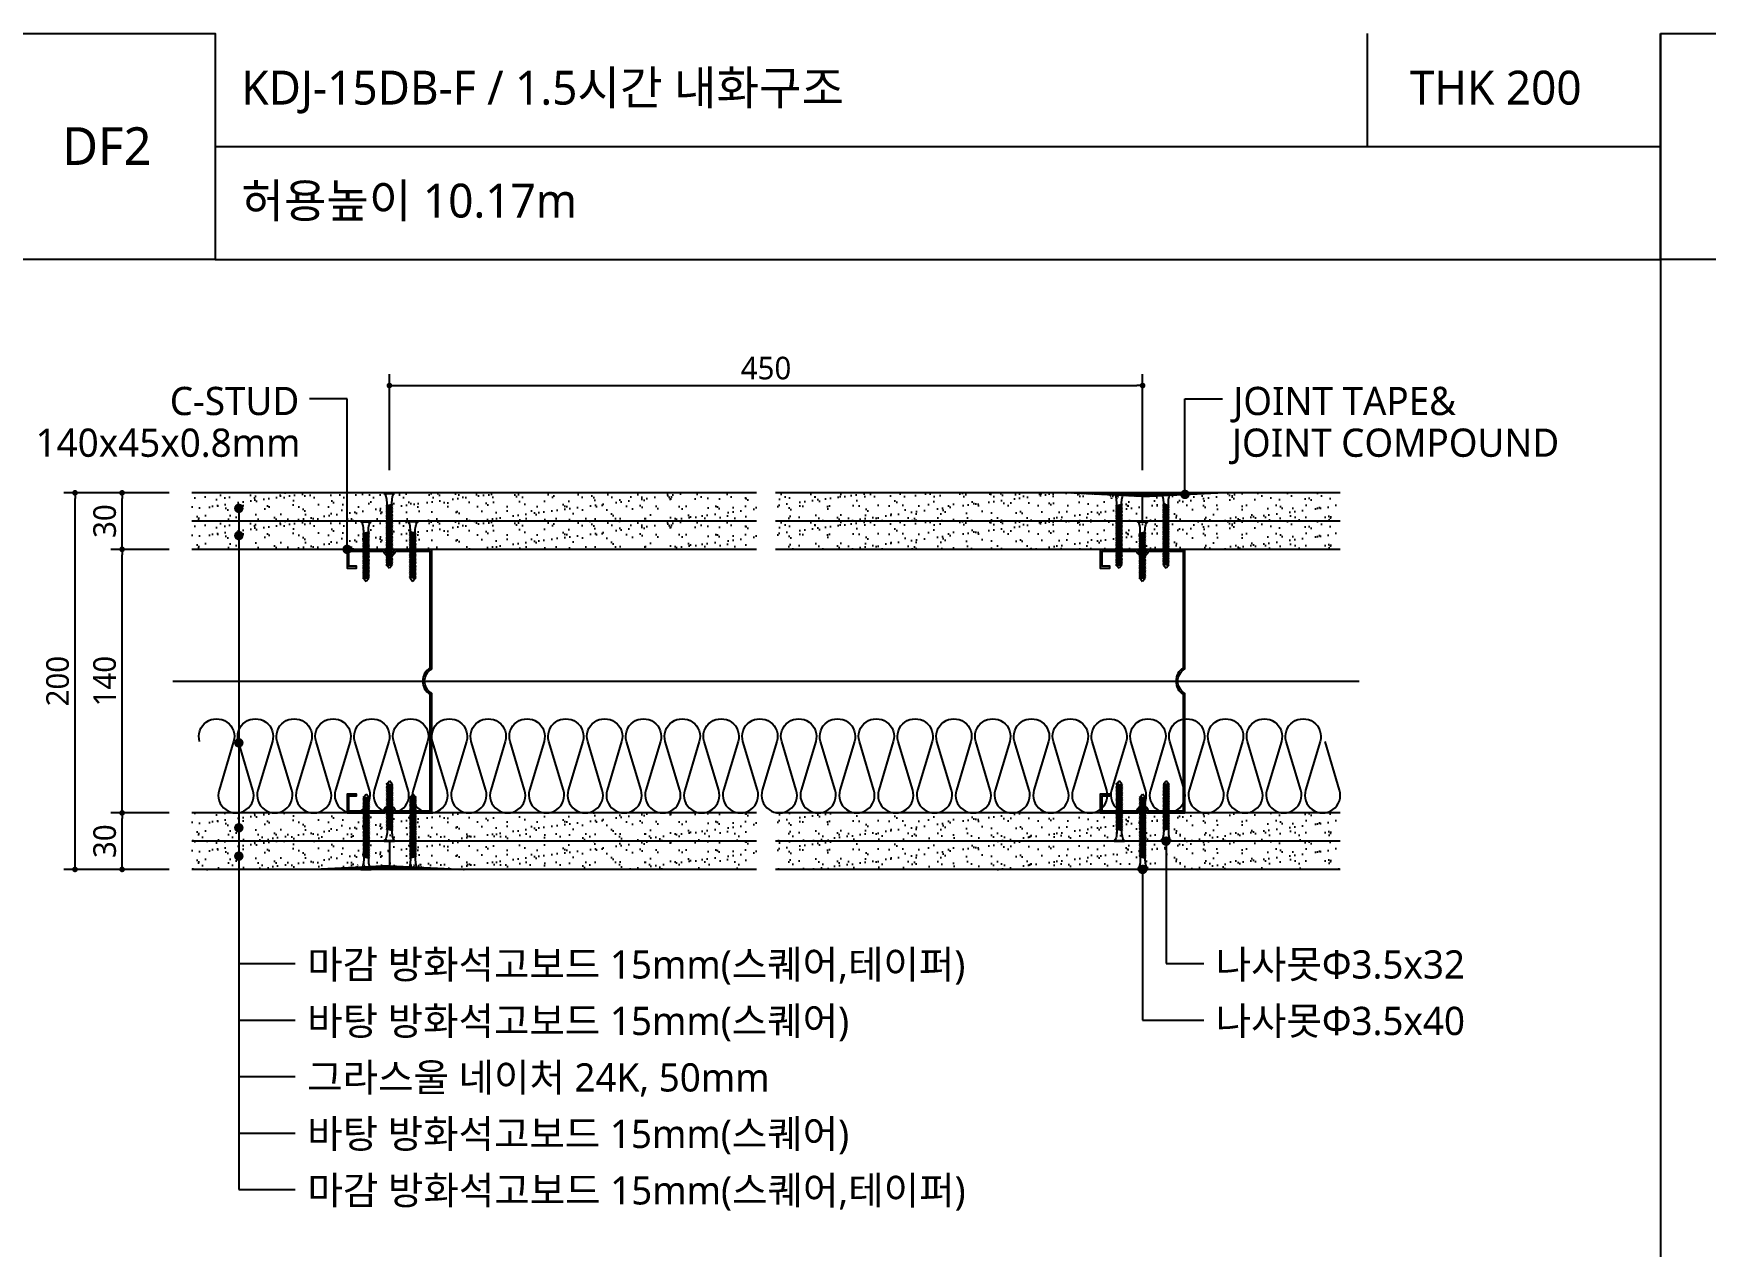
# Model space of a CAD drawing. Header units: millimetres. Extents: x 100 to 12387, y 55 to 2825.
# Drawn here: x 1011 to 1899, y 2181 to 2825 of the extents above; entities that cross this region are included whole.
import ezdxf
from ezdxf.enums import TextEntityAlignment as Align

# ---------------------------------------------------------------- set-up
doc = ezdxf.new("R2010")
doc.units = ezdxf.units.MM
doc.header["$LTSCALE"] = 1000
doc.linetypes.add('CCEN', pattern=[35, 30, -2, 1, -2])
doc.layers.get('DEFPOINTS').update_dxf_attribs({"color": 161})
for name, color, linetype in [('CEN', 1, 'CCEN'), ('DIM', 7, 'Continuous'), ('HATCH', 8, 'Continuous'), ('TEXT', 7, 'Continuous'), ('경량철골', 2, 'Continuous'), ('나사못32', 8, 'Continuous'), ('나사못40', 8, 'Continuous'), ('단열재', 9, 'Continuous'), ('석고보드', 4, 'Continuous'), ('조인트컴파운드', 8, 'Continuous'), ('지시선', 1, 'Continuous')]:
    doc.layers.add(name, color=color, linetype=linetype)
doc.styles.add('맑은고딕', font='malgun_0.ttf')
doc.dimstyles.new('kcc', dxfattribs={"dimscale": 5, "dimtxt": 2, "dimasz": 2, "dimexe": 1.5, "dimexo": 2, "dimgap": 0.5, "dimtad": 1, "dimdec": 1, "dimrnd": 1.38778e-17, "dimzin": 12, "dimdsep": 46, "dimtxsty": '맑은고딕', "dimblk": 'DOT', "dimcen": 1, "dimdle": 1, "dimclrd": 1, "dimclre": 1, "dimclrt": 7, "dimazin": 0, "dimtfac": 3, "dimtdec": 1, "dimtix": 1, "dimtmove": 2, "dimatfit": 2, "dimldrblk": 'DOT', "dimfxl": 1, "dimtolj": 1, "dimtzin": 1, "dimlwd": -1, "dimlwe": -1, "dimarcsym": 0})

# ---------------------------------------------------------------- blocks, each defined once
blk = doc.blocks.new('kcc나사못32')
at = {"layer": '나사못32'}
for p, q in [((1.5, 29.9), (1, 29.6)), ((1, 29.6), (1.5, 29.3)), ((1.5, 28.6), (1, 28.3)), ((1, 28.3), (1.5, 28)), ((1.5, 27.3), (1, 27)), ((1, 27), (1.5, 26.7)), ((1.5, 30.6), (2.75, 32)), ((1.5, 30.6), (1.5, 29.9)), ((4, 30.5), (1.5, 29.9)), ((4, 29.9), (1.5, 29.9)), ((4, 29.9), (1.5, 29.3)), ((1.5, 29.3), (1.5, 28.6)), ((4, 29.2), (1.5, 28.6)), ((4, 28.6), (1.5, 28.6)), ((4, 28.6), (1.5, 28)), ((1.5, 28), (1.5, 27.3)), ((4, 27.9), (1.5, 27.3)), ((4, 27.3), (1.5, 27.3)), ((4, 27.3), (1.5, 26.7)), ((1.5, 26.7), (1.5, 26)), ((4, 30.5), (2.75, 32)), ((4, 30.5), (4.5, 30.2)), ((4.5, 30.2), (4, 29.9)), ((4, 29.9), (4, 29.2)), ((4, 29.2), (4.5, 28.9)), ((4.5, 28.9), (4, 28.6)), ((4, 28.6), (4, 27.9)), ((4, 27.9), (4.5, 27.6)), ((4.5, 27.6), (4, 27.3)), ((4, 27.3), (4, 26.6)), ((1.5, 26), (1, 25.7)), ((1, 25.7), (1.5, 25.4)), ((1.5, 24.7), (1, 24.4)), ((1, 24.4), (1.5, 24.1)), ((1.5, 23.4), (1, 23.1)), ((1, 23.1), (1.5, 22.8)), ((1.5, 22.1), (1, 21.8)), ((1, 21.8), (1.5, 21.5)), ((1.5, 20.8), (1, 20.5)), ((1, 20.5), (1.5, 20.2)), ((1.5, 19.5), (1, 19.2)), ((1, 19.2), (1.5, 18.9)), ((1.5, 18.2), (1, 17.9)), ((1, 17.9), (1.5, 17.6)), ((4, 26.6), (1.5, 26)), ((4, 26), (1.5, 26)), ((4, 26), (1.5, 25.4)), ((1.5, 25.4), (1.5, 24.7)), ((4, 25.3), (1.5, 24.7)), ((4, 24.7), (1.5, 24.7)), ((4, 24.7), (1.5, 24.1)), ((1.5, 24.1), (1.5, 23.4)), ((4, 24), (1.5, 23.4)), ((4, 23.4), (1.5, 23.4)), ((4, 23.4), (1.5, 22.8)), ((1.5, 22.8), (1.5, 22.1)), ((4, 22.7), (1.5, 22.1)), ((4, 22.1), (1.5, 22.1)), ((4, 22.1), (1.5, 21.5)), ((1.5, 21.5), (1.5, 20.8)), ((4, 21.4), (1.5, 20.8)), ((4, 20.8), (1.5, 20.8)), ((4, 20.8), (1.5, 20.2)), ((1.5, 20.2), (1.5, 19.5)), ((4, 20.1), (1.5, 19.5)), ((4, 19.5), (1.5, 19.5)), ((4, 19.5), (1.5, 18.9)), ((1.5, 18.9), (1.5, 18.2)), ((4, 18.8), (1.5, 18.2)), ((4, 18.2), (1.5, 18.2)), ((4, 18.2), (1.5, 17.6)), ((4, 26.6), (4.5, 26.3)), ((4.5, 26.3), (4, 26)), ((4, 26), (4, 25.3)), ((4, 25.3), (4.5, 25)), ((4.5, 25), (4, 24.7)), ((4, 24.7), (4, 24)), ((4, 24), (4.5, 23.7)), ((4.5, 23.7), (4, 23.4)), ((4, 23.4), (4, 22.7)), ((4, 22.7), (4.5, 22.4)), ((4.5, 22.4), (4, 22.1)), ((4, 22.1), (4, 21.4)), ((4, 21.4), (4.5, 21.1)), ((4.5, 21.1), (4, 20.8)), ((4, 20.8), (4, 20.1)), ((4, 20.1), (4.5, 19.8)), ((4.5, 19.8), (4, 19.5)), ((4, 19.5), (4, 18.8)), ((4, 18.8), (4.5, 18.5)), ((4.5, 18.5), (4, 18.2)), ((4, 18.2), (4, 17.5)), ((1.5, 16.9), (1, 16.6)), ((1, 16.6), (1.5, 16.3)), ((1.5, 15.6), (1, 15.3)), ((1, 15.3), (1.5, 15)), ((1.5, 14.3), (1, 14)), ((1, 14), (1.5, 13.7)), ((1.5, 13), (1, 12.7)), ((1, 12.7), (1.5, 12.4)), ((1.5, 11.7), (1, 11.4)), ((1, 11.4), (1.5, 11.1)), ((1.5, 10.4), (1, 10.1)), ((1, 10.1), (1.5, 9.8)), ((1.5, 9.1), (1, 8.8)), ((1.5, 17.6), (1.5, 16.9)), ((4, 17.5), (1.5, 16.9)), ((4, 16.9), (1.5, 16.9)), ((4, 16.9), (1.5, 16.3)), ((1.5, 16.3), (1.5, 15.6)), ((4, 16.2), (1.5, 15.6)), ((4, 15.6), (1.5, 15.6)), ((4, 15.6), (1.5, 15)), ((1.5, 15), (1.5, 14.3)), ((4, 14.9), (1.5, 14.3)), ((4, 14.3), (1.5, 14.3)), ((4, 14.3), (1.5, 13.7)), ((1.5, 13.7), (1.5, 13)), ((4, 13.6), (1.5, 13)), ((4, 13), (1.5, 13)), ((4, 13), (1.5, 12.4)), ((1.5, 12.4), (1.5, 11.7)), ((4, 12.3), (1.5, 11.7)), ((4, 11.7), (1.5, 11.7)), ((4, 11.7), (1.5, 11.1)), ((1.5, 11.1), (1.5, 10.4)), ((4, 11), (1.5, 10.4)), ((4, 10.4), (1.5, 10.4)), ((4, 10.4), (1.5, 9.8)), ((1.5, 9.8), (1.5, 9.1)), ((4, 9.7), (1.5, 9.1)), ((4, 9.1), (1.5, 9.1)), ((4, 9.1), (1.5, 8.5)), ((4, 17.5), (4.5, 17.2)), ((4.5, 17.2), (4, 16.9)), ((4, 16.9), (4, 16.2)), ((4, 16.2), (4.5, 15.9)), ((4.5, 15.9), (4, 15.6)), ((4, 15.6), (4, 14.9)), ((4, 14.9), (4.5, 14.6)), ((4.5, 14.6), (4, 14.3)), ((4, 14.3), (4, 13.6)), ((4, 13.6), (4.5, 13.3)), ((4.5, 13.3), (4, 13)), ((4, 13), (4, 12.3)), ((4, 12.3), (4.5, 12)), ((4.5, 12), (4, 11.7)), ((4, 11.7), (4, 11)), ((4, 11), (4.5, 10.7)), ((4.5, 10.7), (4, 10.4)), ((4, 10.4), (4, 9.7)), ((4, 9.7), (4.5, 9.4)), ((4.5, 9.4), (4, 9.1)), ((4, 9.1), (4, 8.4)), ((0, 0), (0, 0.4)), ((5.5, 0.4), (0, 0.4)), ((1, 8.8), (1.5, 8.5)), ((1.5, 7.8), (1, 7.5)), ((1, 7.5), (1.5, 7.2)), ((1.5, 6.5), (1, 6.2)), ((1, 6.2), (1.5, 5.9)), ((1.5, 8.5), (1.5, 7.8)), ((4, 8.4), (1.5, 7.8)), ((4, 7.8), (1.5, 7.8)), ((4, 7.8), (1.5, 7.2)), ((1.5, 7.2), (1.5, 6.5)), ((4, 7.1), (1.5, 6.5)), ((4, 6.5), (1.5, 6.5)), ((4, 6.5), (1.5, 5.9)), ((1.5, 5.9), (1.5, 5.4)), ((4, 8.4), (4.5, 8.1)), ((4.5, 8.1), (4, 7.8)), ((4, 7.8), (4, 7.1)), ((4, 7.1), (4.5, 6.8)), ((4.5, 6.8), (4, 6.5)), ((4, 6.5), (4, 5.4)), ((5.5, 0), (5.5, 0.4)), ((5.5, 0), (0, 0))]:
    blk.add_line(p, q, dxfattribs=at)
at = {"layer": '나사못32', "extrusion": (0, 0, -1)}
blk.add_ellipse((0, 5.4), major_axis=(0, 5), ratio=0.3, start_param=1.570796, end_param=3.141593, dxfattribs=at)
at = {"layer": '나사못32'}
blk.add_ellipse((5.5, 5.4), major_axis=(0, 5), ratio=0.3, start_param=1.570796, end_param=3.141593, dxfattribs=at)
blk = doc.blocks.new('kcc나사못40')
at = {"layer": '나사못40'}
for p, q in [((1.5, 38.5), (1, 38.2)), ((1, 38.2), (1.5, 37.9)), ((1.5, 37.2), (1, 36.9)), ((1, 36.9), (1.5, 36.6)), ((1.5, 35.9), (1, 35.6)), ((1, 35.6), (1.5, 35.3)), ((1.5, 38.5), (2.75, 40)), ((1.5, 38.5), (4, 37.9)), ((1.5, 37.9), (4, 37.3)), ((1.5, 37.9), (1.5, 37.2)), ((1.5, 37.9), (4, 37.9)), ((1.5, 37.2), (4, 36.6)), ((1.5, 36.6), (4, 36)), ((1.5, 36.6), (1.5, 35.9)), ((1.5, 36.6), (4, 36.6)), ((1.5, 35.9), (4, 35.3)), ((4, 38.6), (2.75, 40)), ((4, 38.6), (4, 37.9)), ((4, 37.9), (4.5, 37.6)), ((4.5, 37.6), (4, 37.3)), ((4, 37.3), (4, 36.6)), ((4, 36.6), (4.5, 36.3)), ((4.5, 36.3), (4, 36)), ((4, 36), (4, 35.3)), ((1.5, 34.6), (1, 34.3)), ((1, 34.3), (1.5, 34)), ((1.5, 33.3), (1, 33)), ((1, 33), (1.5, 32.7)), ((1.5, 32), (1, 31.7)), ((1, 31.7), (1.5, 31.4)), ((1.5, 30.7), (1, 30.4)), ((1, 30.4), (1.5, 30.1)), ((1.5, 29.4), (1, 29.1)), ((1, 29.1), (1.5, 28.8)), ((1.5, 28.1), (1, 27.8)), ((1, 27.8), (1.5, 27.5)), ((1.5, 26.8), (1, 26.5)), ((1.5, 35.3), (4, 34.7)), ((1.5, 35.3), (1.5, 34.6)), ((1.5, 35.3), (4, 35.3)), ((1.5, 34.6), (4, 34)), ((1.5, 34), (1.5, 33.3)), ((1.5, 34), (4, 33.4)), ((1.5, 34), (4, 34)), ((1.5, 33.3), (4, 32.7)), ((1.5, 32.7), (4, 32.1)), ((1.5, 32.7), (1.5, 32)), ((1.5, 32.7), (4, 32.7)), ((1.5, 32), (4, 31.4)), ((1.5, 31.4), (1.5, 30.7)), ((1.5, 31.4), (4, 30.8)), ((1.5, 31.4), (4, 31.4)), ((1.5, 30.7), (4, 30.1)), ((1.5, 30.1), (4, 29.5)), ((1.5, 30.1), (1.5, 29.4)), ((1.5, 30.1), (4, 30.1)), ((1.5, 29.4), (4, 28.8)), ((1.5, 28.8), (1.5, 28.1)), ((1.5, 28.8), (4, 28.2)), ((1.5, 28.8), (4, 28.8)), ((1.5, 28.1), (4, 27.5)), ((1.5, 27.5), (4, 26.9)), ((1.5, 27.5), (1.5, 26.8)), ((1.5, 27.5), (4, 27.5)), ((1.5, 26.8), (4, 26.2)), ((4, 35.3), (4.5, 35)), ((4.5, 35), (4, 34.7)), ((4, 34.7), (4, 34)), ((4, 34), (4.5, 33.7)), ((4.5, 33.7), (4, 33.4)), ((4, 33.4), (4, 32.7)), ((4, 32.7), (4.5, 32.4)), ((4.5, 32.4), (4, 32.1)), ((4, 32.1), (4, 31.4)), ((4, 31.4), (4.5, 31.1)), ((4.5, 31.1), (4, 30.8)), ((4, 30.8), (4, 30.1)), ((4, 30.1), (4.5, 29.8)), ((4.5, 29.8), (4, 29.5)), ((4, 29.5), (4, 28.8)), ((4, 28.8), (4.5, 28.5)), ((4.5, 28.5), (4, 28.2)), ((4, 28.2), (4, 27.5)), ((4, 27.5), (4.5, 27.2)), ((4.5, 27.2), (4, 26.9)), ((4, 26.9), (4, 26.2)), ((1, 26.5), (1.5, 26.2)), ((1.5, 25.5), (1, 25.2)), ((1, 25.2), (1.5, 24.9)), ((1.5, 24.2), (1, 23.9)), ((1, 23.9), (1.5, 23.6)), ((1.5, 22.9), (1, 22.6)), ((1, 22.6), (1.5, 22.3)), ((1.5, 21.6), (1, 21.3)), ((1, 21.3), (1.5, 21)), ((1.5, 20.3), (1, 20)), ((1, 20), (1.5, 19.7)), ((1.5, 19), (1, 18.7)), ((1, 18.7), (1.5, 18.4)), ((1.5, 26.2), (1.5, 25.5)), ((1.5, 26.2), (4, 25.6)), ((1.5, 26.2), (4, 26.2)), ((1.5, 25.5), (4, 24.9)), ((1.5, 24.9), (4, 24.3)), ((1.5, 24.9), (1.5, 24.2)), ((1.5, 24.9), (4, 24.9)), ((1.5, 24.2), (4, 23.6)), ((1.5, 23.6), (1.5, 22.9)), ((1.5, 23.6), (4, 23)), ((1.5, 23.6), (4, 23.6)), ((1.5, 22.9), (4, 22.3)), ((1.5, 22.3), (4, 21.7)), ((1.5, 22.3), (1.5, 21.6)), ((1.5, 22.3), (4, 22.3)), ((1.5, 21.6), (4, 21)), ((1.5, 21), (1.5, 20.3)), ((1.5, 21), (4, 20.4)), ((1.5, 21), (4, 21)), ((1.5, 20.3), (4, 19.7)), ((1.5, 19.7), (4, 19.1)), ((1.5, 19.7), (1.5, 19)), ((1.5, 19.7), (4, 19.7)), ((1.5, 19), (4, 18.4)), ((1.5, 18.4), (1.5, 17.7)), ((1.5, 18.4), (4, 17.8)), ((1.5, 18.4), (4, 18.4)), ((4, 26.2), (4.5, 25.9)), ((4.5, 25.9), (4, 25.6)), ((4, 25.6), (4, 24.9)), ((4, 24.9), (4.5, 24.6)), ((4.5, 24.6), (4, 24.3)), ((4, 24.3), (4, 23.6)), ((4, 23.6), (4.5, 23.3)), ((4.5, 23.3), (4, 23)), ((4, 23), (4, 22.3)), ((4, 22.3), (4.5, 22)), ((4.5, 22), (4, 21.7)), ((4, 21.7), (4, 21)), ((4, 21), (4.5, 20.7)), ((4.5, 20.7), (4, 20.4)), ((4, 20.4), (4, 19.7)), ((4, 19.7), (4.5, 19.4)), ((4.5, 19.4), (4, 19.1)), ((4, 19.1), (4, 18.4)), ((4, 18.4), (4.5, 18.1)), ((4.5, 18.1), (4, 17.8)), ((4, 17.8), (4, 17.1)), ((1.5, 17.7), (1, 17.4)), ((1, 17.4), (1.5, 17.1)), ((1.5, 16.4), (1, 16.1)), ((1, 16.1), (1.5, 15.8)), ((1.5, 15.1), (1, 14.8)), ((1, 14.8), (1.5, 14.5)), ((1.5, 13.8), (1, 13.5)), ((1, 13.5), (1.5, 13.2)), ((1.5, 12.5), (1, 12.2)), ((1, 12.2), (1.5, 11.9)), ((1.5, 11.2), (1, 10.9)), ((1, 10.9), (1.5, 10.6)), ((1.5, 9.9), (1, 9.6)), ((1, 9.6), (1.5, 9.3)), ((1.5, 17.7), (4, 17.1)), ((1.5, 17.1), (4, 16.5)), ((1.5, 17.1), (1.5, 16.4)), ((1.5, 17.1), (4, 17.1)), ((1.5, 16.4), (4, 15.8)), ((1.5, 15.8), (1.5, 15.1)), ((1.5, 15.8), (4, 15.2)), ((1.5, 15.8), (4, 15.8)), ((1.5, 15.1), (4, 14.5)), ((1.5, 14.5), (4, 13.9)), ((1.5, 14.5), (1.5, 13.8)), ((1.5, 14.5), (4, 14.5)), ((1.5, 13.8), (4, 13.2)), ((1.5, 13.2), (1.5, 12.5)), ((1.5, 13.2), (4, 12.6)), ((1.5, 13.2), (4, 13.2)), ((1.5, 12.5), (4, 11.9)), ((1.5, 11.9), (4, 11.3)), ((1.5, 11.9), (1.5, 11.2)), ((1.5, 11.9), (4, 11.9)), ((1.5, 11.2), (4, 10.6)), ((1.5, 10.6), (1.5, 9.9)), ((1.5, 10.6), (4, 10)), ((1.5, 10.6), (4, 10.6)), ((1.5, 9.9), (4, 9.3)), ((1.5, 9.3), (4, 8.7)), ((1.5, 9.3), (1.5, 8.6)), ((1.5, 9.3), (4, 9.3)), ((4, 17.1), (4.5, 16.8)), ((4.5, 16.8), (4, 16.5)), ((4, 16.5), (4, 15.8)), ((4, 15.8), (4.5, 15.5)), ((4.5, 15.5), (4, 15.2)), ((4, 15.2), (4, 14.5)), ((4, 14.5), (4.5, 14.2)), ((4.5, 14.2), (4, 13.9)), ((4, 13.9), (4, 13.2)), ((4, 13.2), (4.5, 12.9)), ((4.5, 12.9), (4, 12.6)), ((4, 12.6), (4, 11.9)), ((4, 11.9), (4.5, 11.6)), ((4.5, 11.6), (4, 11.3)), ((4, 11.3), (4, 10.6)), ((4, 10.6), (4.5, 10.3)), ((4.5, 10.3), (4, 10)), ((4, 10), (4, 9.3)), ((4, 9.3), (4.5, 9)), ((4.5, 9), (4, 8.7)), ((0, 0.4), (5.5, 0.4)), ((0, 0), (0, 0.4)), ((1.5, 8.6), (1, 8.3)), ((1, 8.3), (1.5, 8)), ((1.5, 7.3), (1, 7)), ((1, 7), (1.5, 6.7)), ((1.5, 8.6), (4, 8)), ((1.5, 8), (1.5, 7.3)), ((1.5, 8), (4, 7.4)), ((1.5, 8), (4, 8)), ((1.5, 7.3), (4, 6.7)), ((1.5, 6.7), (4, 6.1)), ((1.5, 6.7), (4, 6.7)), ((1.5, 6.7), (1.5, 5.4)), ((4, 8.7), (4, 8)), ((4, 8), (4.5, 7.7)), ((4.5, 7.7), (4, 7.4)), ((4, 7.4), (4, 6.7)), ((4, 6.7), (4.5, 6.4)), ((4.5, 6.4), (4, 6.1)), ((4, 6.1), (4, 5.4)), ((5.5, 0), (5.5, 0.4)), ((0, 0), (5.5, 0))]:
    blk.add_line(p, q, dxfattribs=at)
at = {"layer": '나사못40', "extrusion": (0, 0, -1)}
blk.add_ellipse((0, 5.4), major_axis=(0, -5), ratio=0.3, start_param=4.712389, end_param=6.283185, dxfattribs=at)
at = {"layer": '나사못40'}
blk.add_ellipse((5.5, 5.4), major_axis=(0, -5), ratio=0.3, start_param=4.712389, end_param=6.283185, dxfattribs=at)
blk = doc.blocks.new('_Dot')
at = {"color": 0, "linetype": 'ByBlock', "lineweight": -2}
blk.add_line((-0.5, 0), (-1, 0), dxfattribs=at)
at = {"color": 0, "linetype": 'ByBlock', "const_width": 0.5}
blk.add_lwpolyline([(-0.25, 0, 1), (0.25, 0, 1)], format="xyb", close=True, dxfattribs=at)
blk = doc.blocks.new('*D311')
at = {"layer": 'DEFPOINTS', "color": 0, "transparency": 16777216}
for p in [(1058, 2411), (1095, 2411), (1095, 2381)]:
    blk.add_point(p, dxfattribs=at)
at = {"layer": 'DIM', "color": 1, "transparency": 16777216}
for p, q in [((1083, 2411), (1052, 2411)), ((1058, 2384), (1058, 2408)), ((1083, 2381), (1052, 2381))]:
    blk.add_line(p, q, dxfattribs=at)
at = {"layer": 'DIM', "color": 1, "transparency": 16777216, "xscale": 2.999999999999998, "yscale": 2.999999999999998, "zscale": 2.999999999999998}
for p, rotation in [((1058, 2411), 90), ((1058, 2381), 270)]:
    blk.add_blockref('_Dot', p, dxfattribs=dict(at, rotation=rotation))
at = {"layer": 'DIM', "color": 7, "transparency": 16777216, "insert": (1048.8, 2396), "char_height": 12, "attachment_point": 5, "rotation": 90, "style": '맑은고딕'}
blk.add_mtext('\\A1;30', dxfattribs=at)
blk = doc.blocks.new('*D312')
at = {"layer": 'DEFPOINTS', "color": 0, "transparency": 16777216}
for p in [(1058, 2551), (1095, 2551), (1095, 2411)]:
    blk.add_point(p, dxfattribs=at)
at = {"layer": 'DIM', "color": 1, "transparency": 16777216}
for p, q in [((1083, 2551), (1052, 2551)), ((1058, 2414), (1058, 2548)), ((1083, 2411), (1052, 2411))]:
    blk.add_line(p, q, dxfattribs=at)
at = {"layer": 'DIM', "color": 1, "transparency": 16777216, "xscale": 2.999999999999998, "yscale": 2.999999999999998, "zscale": 2.999999999999998}
for p, rotation in [((1058, 2551), 90), ((1058, 2411), 270)]:
    blk.add_blockref('_Dot', p, dxfattribs=dict(at, rotation=rotation))
at = {"layer": 'DIM', "color": 7, "transparency": 16777216, "insert": (1048.77, 2481), "char_height": 12, "attachment_point": 5, "rotation": 90, "style": '맑은고딕'}
blk.add_mtext('\\A1;140', dxfattribs=at)
blk = doc.blocks.new('*D313')
at = {"layer": 'DEFPOINTS', "color": 0, "transparency": 16777216}
for p in [(1058, 2581), (1095, 2581), (1095, 2551)]:
    blk.add_point(p, dxfattribs=at)
at = {"layer": 'DIM', "color": 1, "transparency": 16777216}
for p, q in [((1083, 2581), (1052, 2581)), ((1058, 2554), (1058, 2578)), ((1083, 2551), (1052, 2551))]:
    blk.add_line(p, q, dxfattribs=at)
at = {"layer": 'DIM', "color": 1, "transparency": 16777216, "xscale": 2.999999999999998, "yscale": 2.999999999999998, "zscale": 2.999999999999998}
for p, rotation in [((1058, 2581), 90), ((1058, 2551), 270)]:
    blk.add_blockref('_Dot', p, dxfattribs=dict(at, rotation=rotation))
at = {"layer": 'DIM', "color": 7, "transparency": 16777216, "insert": (1048.8, 2566), "char_height": 12, "attachment_point": 5, "rotation": 90, "style": '맑은고딕'}
blk.add_mtext('\\A1;30', dxfattribs=at)
blk = doc.blocks.new('*D314')
at = {"layer": 'DEFPOINTS', "color": 0, "transparency": 16777216}
for p in [(1033, 2581), (1095, 2581), (1095, 2381)]:
    blk.add_point(p, dxfattribs=at)
at = {"layer": 'DIM', "color": 1, "transparency": 16777216}
for p, q in [((1083, 2581), (1027, 2581)), ((1033, 2384), (1033, 2578)), ((1083, 2381), (1027, 2381))]:
    blk.add_line(p, q, dxfattribs=at)
at = {"layer": 'DIM', "color": 1, "transparency": 16777216, "xscale": 2.999999999999998, "yscale": 2.999999999999998, "zscale": 2.999999999999998}
for p, rotation in [((1033, 2581), 90), ((1033, 2381), 270)]:
    blk.add_blockref('_Dot', p, dxfattribs=dict(at, rotation=rotation))
at = {"layer": 'DIM', "color": 7, "transparency": 16777216, "insert": (1023.8, 2481), "char_height": 12, "attachment_point": 5, "rotation": 90, "style": '맑은고딕'}
blk.add_mtext('\\A1;200', dxfattribs=at)
blk = doc.blocks.new('*D315')
at = {"layer": 'DEFPOINTS', "color": 0, "transparency": 16777216}
for p in [(1600, 2638), (1200, 2581), (1600, 2581)]:
    blk.add_point(p, dxfattribs=at)
at = {"layer": 'DIM', "color": 1, "transparency": 16777216}
for p, q in [((1200, 2593), (1200, 2644)), ((1203, 2638), (1597, 2638)), ((1600, 2593), (1600, 2644))]:
    blk.add_line(p, q, dxfattribs=at)
at = {"layer": 'DIM', "color": 1, "transparency": 16777216, "xscale": 2.999999999999998, "yscale": 2.999999999999998, "zscale": 2.999999999999998, "rotation": 180}
blk.add_blockref('_Dot', (1200, 2638), dxfattribs=at)
at = {"layer": 'DIM', "color": 1, "transparency": 16777216, "xscale": 2.999999999999998, "yscale": 2.999999999999998, "zscale": 2.999999999999998}
blk.add_blockref('_Dot', (1600, 2638), dxfattribs=at)
at = {"layer": 'DIM', "color": 7, "transparency": 16777216, "insert": (1400, 2647.2), "char_height": 12, "attachment_point": 5, "style": '맑은고딕'}
blk.add_mtext('\\A1;450', dxfattribs=at)
blk = doc.blocks.new('단열재')
blk.add_lwpolyline([(0, 0.25, 1.344031), (0.35, 0.25), (0.2, 0.75, -1.344031), (0.55, 0.75), (0.4, 0.25)], format="xyb")

msp = doc.modelspace()

# ---------------------------------------------------------------- hatches: boundary and pattern name
at = {"layer": 'HATCH'}
h = msp.add_hatch(dxfattribs=at)
h.set_pattern_fill('AR-SAND', color=256, scale=0.2, style=0)
h.set_pattern_definition([(37.5, (-3640.324, -16241.309), (-0.3200063, 9.7882647), [0, -7.7216, 0, -8.636, 0, -8.255]), (7.5, (-3640.324, -16241.309), (8.990466, 14.336502), [0, -4.1656, 0, -6.9596, 0, -2.667]), (327.5, (-3646.572, -16241.309), (15.8198474, 0.0287437), [0, -2.54, 0, -9.144, 0, -11.938]), (317.5, (-3646.572, -16241.309), (15.271129, 4.458586), [0, -1.27, 0, -5.9944, 0, -6.858])])
h.paths.add_polyline_path([(1395, 2581), (1095, 2581), (1095, 2566), (1395, 2566)])
h = msp.add_hatch(dxfattribs=at)
h.set_pattern_fill('AR-SAND', color=256, scale=0.2, style=0)
h.set_pattern_definition([(37.5, (-3643.219, -16241.309), (-0.3200063, 9.7882647), [0, -7.7216, 0, -8.636, 0, -8.255]), (7.5, (-3643.219, -16241.309), (8.990466, 14.336502), [0, -4.1656, 0, -6.9596, 0, -2.667]), (327.5, (-3649.467, -16241.309), (15.8198474, 0.0287437), [0, -2.54, 0, -9.144, 0, -11.938]), (317.5, (-3649.467, -16241.309), (15.271129, 4.458586), [0, -1.27, 0, -5.9944, 0, -6.858])])
h.paths.add_polyline_path([(1705, 2581), (1405, 2581), (1405, 2566), (1705, 2566)])
h = msp.add_hatch(dxfattribs=at)
h.set_pattern_fill('AR-SAND', color=256, scale=0.2, style=0)
h.set_pattern_definition([(37.5, (-3640.324, -16256.309), (-0.3200063, 9.7882647), [0, -7.7216, 0, -8.636, 0, -8.255]), (7.5, (-3640.324, -16256.309), (8.990466, 14.336502), [0, -4.1656, 0, -6.9596, 0, -2.667]), (327.5, (-3646.572, -16256.309), (15.8198474, 0.0287437), [0, -2.54, 0, -9.144, 0, -11.938]), (317.5, (-3646.572, -16256.309), (15.271129, 4.458586), [0, -1.27, 0, -5.9944, 0, -6.858])])
h.paths.add_polyline_path([(1395, 2566), (1095, 2566), (1095, 2551), (1395, 2551)])
h = msp.add_hatch(dxfattribs=at)
h.set_pattern_fill('AR-SAND', color=256, scale=0.2, style=0)
h.set_pattern_definition([(37.5, (-3643.219, -16256.309), (-0.3200063, 9.7882647), [0, -7.7216, 0, -8.636, 0, -8.255]), (7.5, (-3643.219, -16256.309), (8.990466, 14.336502), [0, -4.1656, 0, -6.9596, 0, -2.667]), (327.5, (-3649.467, -16256.309), (15.8198474, 0.0287437), [0, -2.54, 0, -9.144, 0, -11.938]), (317.5, (-3649.467, -16256.309), (15.271129, 4.458586), [0, -1.27, 0, -5.9944, 0, -6.858])])
h.paths.add_polyline_path([(1705, 2566), (1405, 2566), (1405, 2551), (1705, 2551)])
h = msp.add_hatch(dxfattribs=at)
h.set_pattern_fill('AR-SAND', color=256, scale=0.2, style=0)
h.set_pattern_definition([(37.5, (-3640.324, -16408.809), (-0.3200063, 9.7882647), [0, -7.7216, 0, -8.636, 0, -8.255]), (7.5, (-3640.324, -16408.809), (8.990466, 14.336502), [0, -4.1656, 0, -6.9596, 0, -2.667]), (327.5, (-3646.572, -16408.809), (15.8198474, 0.0287437), [0, -2.54, 0, -9.144, 0, -11.938]), (317.5, (-3646.572, -16408.809), (15.271129, 4.458586), [0, -1.27, 0, -5.9944, 0, -6.858])])
h.paths.add_polyline_path([(1395, 2411), (1095, 2411), (1095, 2396), (1395, 2396)])
h = msp.add_hatch(dxfattribs=at)
h.set_pattern_fill('AR-SAND', color=256, scale=0.2, style=0)
h.set_pattern_definition([(37.5, (-3643.219, -16408.809), (-0.3200063, 9.7882647), [0, -7.7216, 0, -8.636, 0, -8.255]), (7.5, (-3643.219, -16408.809), (8.990466, 14.336502), [0, -4.1656, 0, -6.9596, 0, -2.667]), (327.5, (-3649.467, -16408.809), (15.8198474, 0.0287437), [0, -2.54, 0, -9.144, 0, -11.938]), (317.5, (-3649.467, -16408.809), (15.271129, 4.458586), [0, -1.27, 0, -5.9944, 0, -6.858])])
h.paths.add_polyline_path([(1705, 2411), (1405, 2411), (1405, 2396), (1705, 2396)])
h = msp.add_hatch(dxfattribs=at)
h.set_pattern_fill('AR-SAND', color=256, scale=0.2, style=0)
h.set_pattern_definition([(37.5, (-3640.324, -16423.809), (-0.3200063, 9.7882647), [0, -7.7216, 0, -8.636, 0, -8.255]), (7.5, (-3640.324, -16423.809), (8.990466, 14.336502), [0, -4.1656, 0, -6.9596, 0, -2.667]), (327.5, (-3646.572, -16423.809), (15.8198474, 0.0287437), [0, -2.54, 0, -9.144, 0, -11.938]), (317.5, (-3646.572, -16423.809), (15.271129, 4.458586), [0, -1.27, 0, -5.9944, 0, -6.858])])
h.paths.add_polyline_path([(1395, 2396), (1095, 2396), (1095, 2381), (1395, 2381)])
h = msp.add_hatch(dxfattribs=at)
h.set_pattern_fill('AR-SAND', color=256, scale=0.2, style=0)
h.set_pattern_definition([(37.5, (-3643.219, -16423.809), (-0.3200063, 9.7882647), [0, -7.7216, 0, -8.636, 0, -8.255]), (7.5, (-3643.219, -16423.809), (8.990466, 14.336502), [0, -4.1656, 0, -6.9596, 0, -2.667]), (327.5, (-3649.467, -16423.809), (15.8198474, 0.0287437), [0, -2.54, 0, -9.144, 0, -11.938]), (317.5, (-3649.467, -16423.809), (15.271129, 4.458586), [0, -1.27, 0, -5.9944, 0, -6.858])])
h.paths.add_polyline_path([(1705, 2396), (1405, 2396), (1405, 2381), (1705, 2381)])
at = {"layer": '조인트컴파운드'}
h = msp.add_hatch(dxfattribs=at)
h.set_pattern_fill('ANSI31', color=8, scale=0.1, style=0)
h.set_pattern_definition([(45, (-3665.9932, -16086.35447), (-0.224506403, 0.224506403), [])])
edge = h.paths.add_edge_path()
edge.add_ellipse((1582.25, 2575.6), major_axis=(0, 5), ratio=0.3, start_angle=329.47264, end_angle=360)
edge.add_line((1582.25, 2580.6), (1582.25, 2581))
edge.add_line((1582.25, 2581), (1560, 2581))
edge.add_line((1560, 2581), (1583.01, 2579.91))
h.paths.add_polyline_path([(1587.75, 2581), (1582.25, 2581), (1582.25, 2580.6), (1587.75, 2580.6)])
edge = h.paths.add_edge_path()
edge.add_ellipse((1587.75, 2575.6), major_axis=(0, 5), ratio=0.3, start_angle=360, end_angle=394.46827)
edge.add_line((1587.73, 2580.6), (1582.27, 2580.6))
edge.add_ellipse((1582.25, 2575.6), major_axis=(0, 5), ratio=0.3, start_angle=329.47264, end_angle=360, ccw=False)
edge.add_line((1583.01, 2579.91), (1586.9, 2579.72))
edge = h.paths.add_edge_path()
edge.add_line((1640, 2581), (1587.75, 2581))
edge.add_line((1587.75, 2581), (1587.75, 2580.6))
edge.add_ellipse((1587.75, 2575.6), major_axis=(0, 5), ratio=0.3, start_angle=360, end_angle=394.46827)
edge.add_line((1586.9, 2579.72), (1600, 2579.1))
edge.add_line((1600, 2579.1), (1640, 2581))
h = msp.add_hatch(dxfattribs=at)
h.set_pattern_fill('ANSI31', color=8, scale=0.1, style=0)
h.set_pattern_definition([(45, (-3615.9932, -16171.35447), (-0.224506403, 0.224506403), [])])
edge = h.paths.add_edge_path()
edge.add_ellipse((1182.25, 2386.4), major_axis=(0, 5), ratio=0.3, start_angle=180, end_angle=210.52736)
edge.add_line((1183.01, 2382.09), (1160, 2381))
edge.add_line((1160, 2381), (1182.25, 2381))
edge.add_line((1182.25, 2381), (1182.25, 2381.4))
edge = h.paths.add_edge_path()
edge.add_ellipse((1212.25, 2386.4), major_axis=(0, 5), ratio=0.3, start_angle=180, end_angle=214.46827)
edge.add_line((1213.1, 2382.28), (1200, 2382.9))
edge.add_line((1200, 2382.9), (1186.9, 2382.28))
edge.add_ellipse((1187.75, 2386.4), major_axis=(0, 5), ratio=0.3, start_angle=145.53173, end_angle=180)
edge.add_line((1187.75, 2381.4), (1187.75, 2381))
edge.add_line((1187.75, 2381), (1212.25, 2381))
edge.add_line((1212.25, 2381), (1212.25, 2381.4))
edge = h.paths.add_edge_path()
edge.add_ellipse((1217.75, 2386.4), major_axis=(0, 5), ratio=0.3, start_angle=149.47264, end_angle=180)
edge.add_line((1217.75, 2381.4), (1217.75, 2381))
edge.add_line((1217.75, 2381), (1240, 2381))
edge.add_line((1240, 2381), (1216.99, 2382.09))
edge = h.paths.add_edge_path()
edge.add_ellipse((1187.75, 2386.4), major_axis=(0, 5), ratio=0.3, start_angle=145.53173, end_angle=180, ccw=False)
edge.add_line((1186.9, 2382.28), (1183.01, 2382.09))
edge.add_ellipse((1182.25, 2386.4), major_axis=(0, 5), ratio=0.3, start_angle=180, end_angle=210.52736, ccw=False)
edge.add_line((1182.25, 2381.4), (1187.75, 2381.4))
h.paths.add_polyline_path([(1187.75, 2381.4), (1182.25, 2381.4), (1182.25, 2381), (1187.75, 2381)])
edge = h.paths.add_edge_path()
edge.add_ellipse((1217.75, 2386.4), major_axis=(0, 5), ratio=0.3, start_angle=149.47264, end_angle=180, ccw=False)
edge.add_line((1216.99, 2382.09), (1213.1, 2382.28))
edge.add_ellipse((1212.25, 2386.4), major_axis=(0, 5), ratio=0.3, start_angle=180, end_angle=214.46827, ccw=False)
edge.add_line((1212.25, 2381.4), (1217.75, 2381.4))
h.paths.add_polyline_path([(1217.75, 2381.4), (1212.25, 2381.4), (1212.25, 2381), (1217.75, 2381)])

# ---------------------------------------------------------------- linework, layer by layer
for p, q in [((1719.46, 2765), (1719.46, 2825)), ((1875, 2825), (1875, 55)), ((1107.5, 2765), (1875, 2765)), ((1107.5, 2705), (1875, 2705))]:
    msp.add_line(p, q)
for points in [[(987.5, 2825), (1107.5, 2825), (1107.5, 2705), (987.5, 2705)], [(1875, 2825), (1995, 2825), (1995, 2705), (1875, 2705)]]:
    msp.add_lwpolyline(points, close=True)
at = {"layer": 'CEN', "ltscale": 0.1}
msp.add_line((1085, 2481), (1715, 2481), dxfattribs=at)
at = {"layer": '경량철골'}
for points in [[(1221.5, 2473.93), (1221.5, 2412), (1203.35, 2412, 0.745356), (1196.65, 2412), (1178.5, 2412), (1178.5, 2420), (1182.5, 2420), (1182.5, 2421), (1177.5, 2421), (1177.5, 2411), (1197.5, 2411, -1), (1202.5, 2411), (1222.5, 2411), (1222.5, 2474.5, -0.589997), (1222.5, 2487.5), (1222.5, 2551), (1202.5, 2551, -1), (1197.5, 2551), (1177.5, 2551), (1177.5, 2541), (1182.5, 2541), (1182.5, 2542), (1178.5, 2542), (1178.5, 2550), (1196.65, 2550, 0.745356), (1203.35, 2550), (1221.5, 2550), (1221.5, 2488.07, 0.542783)], [(1621.5, 2473.93), (1621.5, 2412), (1603.35, 2412, 0.745356), (1596.65, 2412), (1578.5, 2412), (1578.5, 2420), (1582.5, 2420), (1582.5, 2421), (1577.5, 2421), (1577.5, 2411), (1597.5, 2411, -1), (1602.5, 2411), (1622.5, 2411), (1622.5, 2474.5, -0.589997), (1622.5, 2487.5), (1622.5, 2551), (1602.5, 2551, -1), (1597.5, 2551), (1577.5, 2551), (1577.5, 2541), (1582.5, 2541), (1582.5, 2542), (1578.5, 2542), (1578.5, 2550), (1596.65, 2550, 0.745356), (1603.35, 2550), (1621.5, 2550), (1621.5, 2488.07, 0.542783)]]:
    msp.add_lwpolyline(points, format="xyb", close=True, dxfattribs=at)
at = {"layer": '석고보드'}
for p, q in [((1395, 2581), (1095, 2581)), ((1705, 2581), (1405, 2581)), ((1600, 2579.1), (1560, 2581)), ((1600, 2579.1), (1640, 2581)), ((1600, 2566), (1600, 2579.1)), ((1395, 2566), (1095, 2566)), ((1200, 2566), (1200, 2551)), ((1705, 2566), (1405, 2566)), ((1395, 2551), (1095, 2551)), ((1705, 2551), (1405, 2551)), ((1395, 2411), (1095, 2411)), ((1705, 2411), (1405, 2411)), ((1600, 2396), (1600, 2411)), ((1395, 2396), (1095, 2396)), ((1200, 2396), (1200, 2382.9)), ((1705, 2396), (1405, 2396)), ((1395, 2381), (1095, 2381)), ((1200, 2382.9), (1160, 2381)), ((1200, 2382.9), (1240, 2381)), ((1705, 2381), (1405, 2381))]:
    msp.add_line(p, q, dxfattribs=at)
at = {"layer": '지시선'}
for p, q in [((1120, 2331), (1150, 2331)), ((1120, 2301), (1150, 2301)), ((1120, 2271), (1150, 2271)), ((1120, 2241), (1150, 2241))]:
    msp.add_line(p, q, dxfattribs=at)
at = {"layer": '지시선', "const_width": 2.5}
for points in [[(1118.75, 2558.31, 1), (1121.25, 2558.31, 1)], [(1118.75, 2448.21, 1), (1121.25, 2448.21, 1)], [(1118.75, 2403.11, 1), (1121.25, 2403.11, 1)], [(1118.75, 2388.07, 1), (1121.25, 2388.07, 1)]]:
    msp.add_lwpolyline(points, format="xyb", close=True, dxfattribs=at)

# ---------------------------------------------------------------- block references
at = {"layer": '나사못32', "rotation": 179.9999999997916}
for p in [(1190.32, 2566), (1602.75, 2566)]:
    msp.add_blockref('kcc나사못32', p, dxfattribs=at)
at = {"layer": '나사못32', "xscale": -1}
for p, rotation in [((1209.68, 2566), 180), ((1202.75, 2396), 359.9999999997916), ((1590.32, 2396), 359.9999999997916)]:
    msp.add_blockref('kcc나사못32', p, dxfattribs=dict(at, rotation=rotation))
at = {"layer": '나사못32'}
msp.add_blockref('kcc나사못32', (1609.68, 2396), dxfattribs=at)
at = {"layer": '나사못40', "xscale": -1, "rotation": 180}
for p in [(1197.25, 2581), (1584.82, 2581)]:
    msp.add_blockref('kcc나사못40', p, dxfattribs=at)
at = {"layer": '나사못40', "rotation": 180}
msp.add_blockref('kcc나사못40', (1615.18, 2581), dxfattribs=at)
at = {"layer": '나사못40', "extrusion": (0, 0, -1), "xscale": -1, "zscale": -1}
for p in [(-1184.82, 2381), (-1597.25, 2381)]:
    msp.add_blockref('kcc나사못40', p, dxfattribs=at)
at = {"layer": '나사못40', "extrusion": (0, 0, -1), "zscale": -1}
msp.add_blockref('kcc나사못40', (-1215.18, 2381), dxfattribs=at)
at = {"layer": '단열재', "xscale": -51.52459048257515, "yscale": 51.52459048257697, "zscale": 51.52459048257628, "rotation": 180, "row_count": 1, "column_count": 29, "row_spacing": 0, "column_spacing": -20.60983619303051}
msp.add_blockref('단열재', (1099.19, 2461.76), dxfattribs=at)

# ---------------------------------------------------------------- texts
at = {"layer": 'TEXT', "style": '맑은고딕'}
for s, height, p in [('KDJ-15DB-F / 1.5시간 내화구조', 18, (1121.34, 2787.2)), ('허용높이 10.17m', 18, (1121.34, 2727.2)), ('JOINT TAPE&', 15, (1648.14, 2622.29)), ('JOINT COMPOUND', 15, (1647.44, 2600.14)), ('마감 방화석고보드 15mm(스퀘어,테이퍼)', 15, (1156.33, 2323.04)), ('나사못Φ3.5x32', 15, (1638.76, 2323.04)), ('바탕 방화석고보드 15mm(스퀘어)', 15, (1156.33, 2293.04)), ('나사못Φ3.5x40', 15, (1638.76, 2293.04)), ('그라스울 네이처 24K, 50mm', 15, (1156.33, 2263.04)), ('바탕 방화석고보드 15mm(스퀘어)', 15, (1156.33, 2233.04)), ('마감 방화석고보드 15mm(스퀘어,테이퍼)', 15, (1156.47, 2203.04))]:
    msp.add_text(s, height=height, dxfattribs=at).set_placement(p)
for s, height, p in [('THK 200', 18, (1787.52, 2787.2)), ('DF2', 20, (1049.94, 2755.17))]:
    msp.add_text(s, height=height, dxfattribs=at).set_placement(p, align=Align.CENTER)
for s, p in [('C-STUD', (1152.09, 2622.29)), ('140x45x0.8mm', (1152.74, 2600.14))]:
    msp.add_text(s, height=15, dxfattribs=at).set_placement(p, align=Align.RIGHT)

# ---------------------------------------------------------------- dimensions: what is measured, and where the dimension line sits
at = {"layer": 'DIM'}
dim = msp.add_linear_dim(base=(1600, 2638), p1=(1200, 2581), p2=(1600, 2581), text='450', dimstyle='kcc', override={"dimscale": 6, "dimtxt": 2, "dimasz": 0.5, "dimexe": 1, "dimgap": 0.5}, dxfattribs=at)
dim.commit()
dim.dimension.update_dxf_attribs({"geometry": '*D315', "text_midpoint": (1400, 2647.2)})
for base, p1, p2, override, picture, middle in [((1033, 2581), (1095, 2381), (1095, 2581), {"dimscale": 6, "dimtxt": 2, "dimasz": 0.5, "dimexe": 1, "dimgap": 0.5, "dimdle": 1}, '*D314', (1023.8, 2481)), ((1058, 2581), (1095, 2551), (1095, 2581), {"dimscale": 6, "dimtxt": 2, "dimasz": 0.5, "dimexe": 1, "dimgap": 0.5}, '*D313', (1048.8, 2566)), ((1058, 2551), (1095, 2411), (1095, 2551), {"dimscale": 6, "dimtxt": 2, "dimasz": 0.5, "dimexe": 1, "dimgap": 0.5}, '*D312', (1048.77, 2481)), ((1058, 2411), (1095, 2381), (1095, 2411), {"dimscale": 6, "dimtxt": 2, "dimasz": 0.5, "dimexe": 1, "dimgap": 0.5}, '*D311', (1048.8, 2396))]:
    dim = msp.add_linear_dim(base=base, p1=p1, p2=p2, angle=90, dimstyle='kcc', override=override, dxfattribs=at)
    dim.commit()
    dim.dimension.update_dxf_attribs({"geometry": picture, "text_midpoint": middle})

# ---------------------------------------------------------------- leaders
at = {"layer": '지시선'}
for points in [[(1177.5, 2551), (1177.5, 2631), (1157.5, 2631)], [(1622.5, 2580.17), (1622.5, 2631), (1642.5, 2631)], [(1120, 2572.77), (1120, 2211), (1150, 2211)], [(1612.43, 2396), (1612.43, 2331), (1632.43, 2331)], [(1600, 2381), (1600, 2301), (1632.43, 2301)]]:
    msp.add_leader(points, dimstyle='kcc', override={"dimscale": 1, "dimasz": 5, "dimtad": 0}, dxfattribs=at)

doc.saveas('drawing.dxf')
